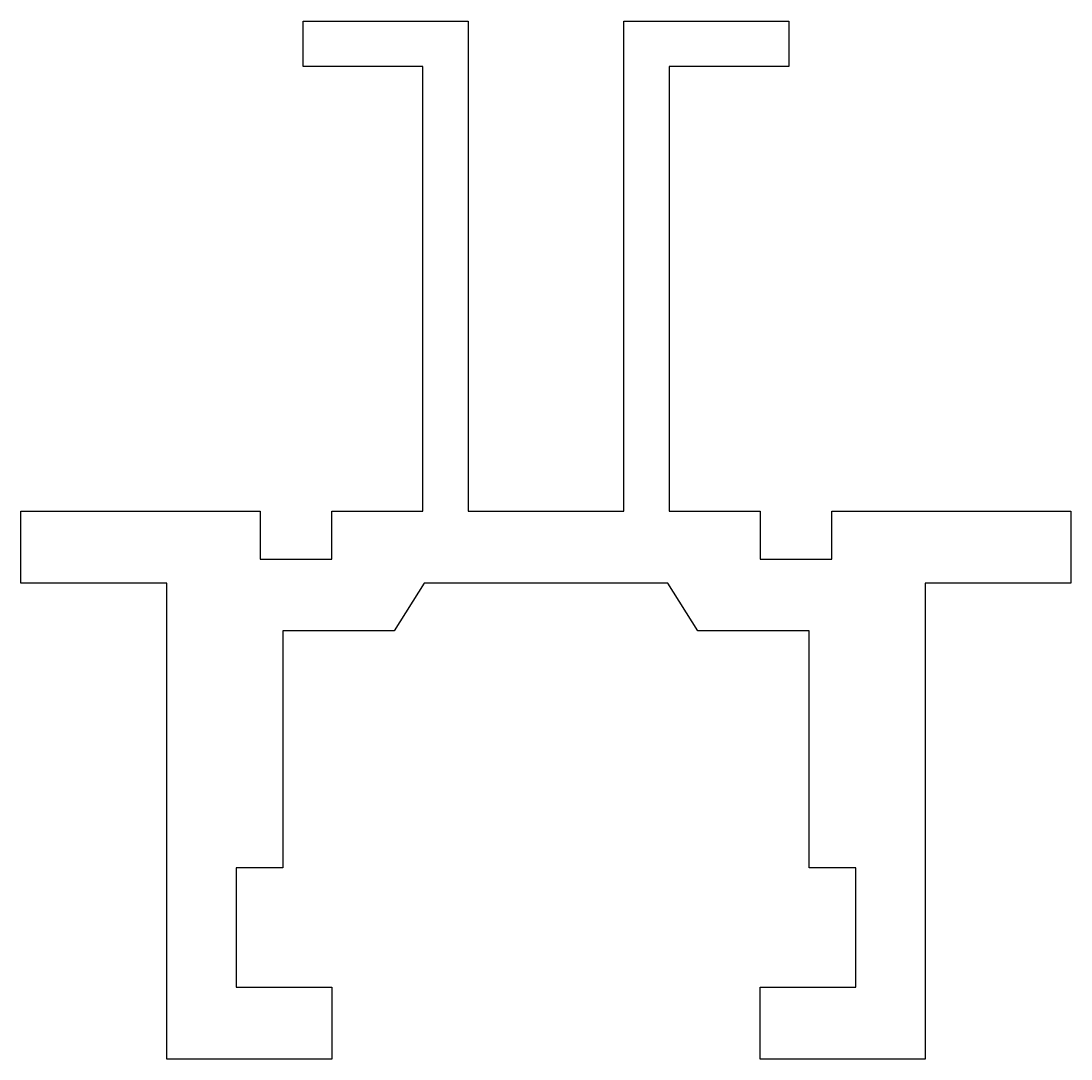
# Model space of a CAD drawing. Extents: x 235 to 278.9, y 229 to 272.4.
import ezdxf

# ---------------------------------------------------------------- set-up
doc = ezdxf.new("R2010")
doc.units = 0
doc.layers.add('ANA', color=220, linetype='CONTINUOUS')

msp = doc.modelspace()

# ---------------------------------------------------------------- linework, layer by layer
at = {"layer": 'ANA'}
msp.add_lwpolyline([(253.667, 251.928), (260.167, 251.928), (260.167, 272.428), (267.067, 272.428), (267.067, 270.528), (262.067, 270.528), (262.067, 251.928), (265.867, 251.928), (265.867, 249.928), (268.867, 249.928), (268.867, 251.928), (278.867, 251.928), (278.867, 248.928), (272.767, 248.928), (272.767, 229.028), (265.867, 229.028), (265.867, 232.028), (269.867, 232.028), (269.867, 237.028), (267.917, 237.028), (267.917, 246.928), (263.267, 246.928), (262.017, 248.928), (251.817, 248.928), (250.567, 246.928), (245.917, 246.928), (245.917, 237.028), (243.967, 237.028), (243.967, 232.028), (247.967, 232.028), (247.967, 229.028), (241.067, 229.028), (241.067, 248.928), (234.967, 248.928), (234.967, 251.928), (244.967, 251.928), (244.967, 249.928), (247.967, 249.928), (247.967, 251.928), (251.767, 251.928), (251.767, 270.528), (246.767, 270.528), (246.767, 272.428), (253.667, 272.428), (253.667, 251.928), (254.423, 251.928)], dxfattribs=at)

doc.saveas('drawing.dxf')
